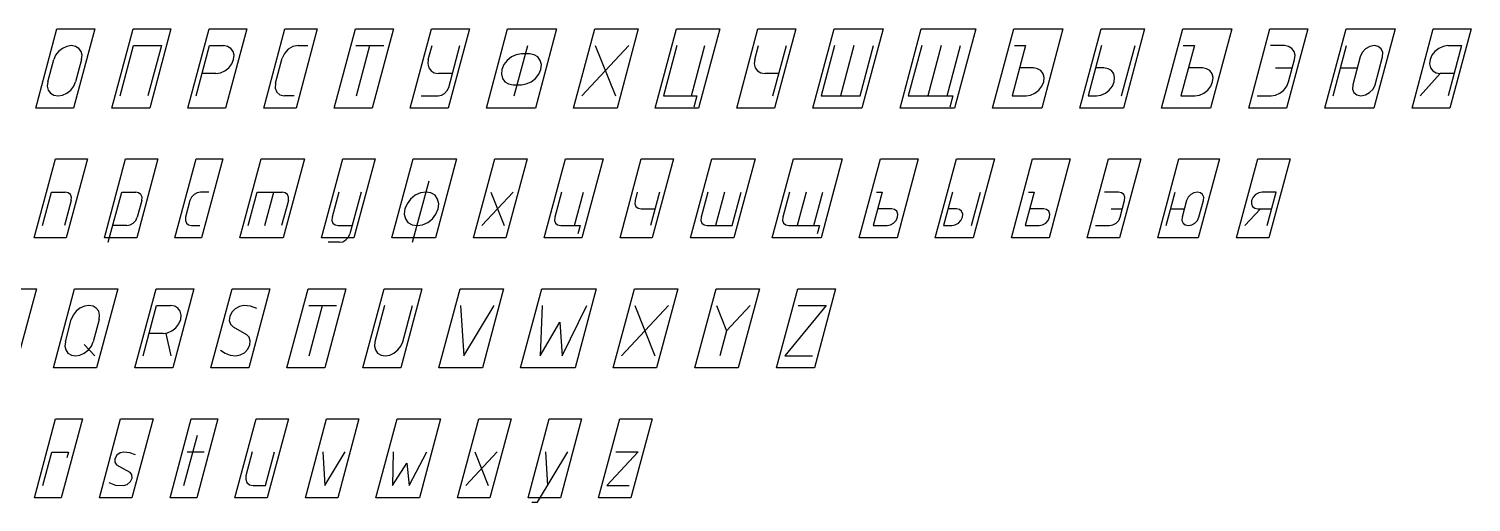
# Model space of a CAD drawing. Extents: x -1 to 358, y -93 to 9.
# Drawn here: x 157.5 to 357.9, y -56.5 to 9.3 of the extents above; entities that cross this region are included whole.
import ezdxf

# ---------------------------------------------------------------- set-up
doc = ezdxf.new("R2010")
doc.units = 0
doc.layers.get('0').update_dxf_attribs({"linetype": 'CONTINUOUS'})
for name, color, linetype in [('GOST_FRAME', 4, 'CONTINUOUS'), ('GOST_LAT_LOW', 6, 'CONTINUOUS'), ('GOST_LAT_UP', 5, 'CONTINUOUS'), ('GOST_LOWER', 1, 'CONTINUOUS'), ('GOST_UPPER', 7, 'CONTINUOUS')]:
    doc.layers.add(name, color=color, linetype=linetype)

# ---------------------------------------------------------------- blocks, each defined once
blk = doc.blocks.new('UP16')
for points in [[(6.3751, 6.7405), (6.4358, 7.3403), (6.3016, 7.8653), (5.9905, 8.2904), (5.5391, 8.5653), (4.9661, 8.6652), (4.3393, 8.5653), (3.7157, 8.2904), (3.177, 7.8653), (2.7612, 7.3403), (2.5006, 6.7405)], [(1.67, 3.6408), (2.5006, 6.7405)], [(6.3751, 6.7405), (5.5445, 3.6408)], [(1.67, 3.6408), (1.6092, 3.0408), (1.7369, 2.4909), (2.0479, 2.066), (2.5241, 1.7909), (3.0973, 1.691), (3.724, 1.7909), (4.3226, 2.066), (4.8615, 2.4909), (5.2838, 3.0408), (5.5445, 3.6408)]]:
    blk.add_lwpolyline(points)
blk = doc.blocks.new('UP17')
blk.add_lwpolyline([(1.1476, 1.691), (3.0163, 8.6652), (6.8909, 8.6652), (5.0222, 1.691)])
blk = doc.blocks.new('UP18')
for points in [[(1.1476, 1.691), (3.0163, 8.6652), (4.941, 8.6652)], [(3.9028, 4.7907), (4.5296, 4.8907), (5.1532, 5.1657), (5.6919, 5.5906), (6.1143, 6.1405), (6.3501, 6.7405), (6.4358, 7.3403), (6.3015, 7.8653), (5.9905, 8.2904), (5.5142, 8.5653), (4.941, 8.6652)], [(3.9028, 4.7907), (1.9781, 4.7907)]]:
    blk.add_lwpolyline(points)
blk = doc.blocks.new('UP19')
for points in [[(4.766, 8.6652), (4.0576, 8.5403), (3.4072, 8.1653), (2.8783, 7.5904), (2.5474, 6.9155)], [(4.766, 8.6652), (6.1159, 8.6652)], [(1.6164, 3.4407), (2.5474, 6.9155)], [(1.6164, 3.4407), (1.5856, 2.7659), (1.8131, 2.216), (2.2558, 1.816), (2.8973, 1.691)], [(4.2471, 1.691), (2.8973, 1.691)]]:
    blk.add_lwpolyline(points)
blk = doc.blocks.new('UP20')
for points in [[(3.0163, 8.6652), (6.8909, 8.6652)], [(3.0724, 1.691), (4.9411, 8.6652)]]:
    blk.add_lwpolyline(points)
blk = doc.blocks.new('UP21')
for points in [[(1.5224, 1.691), (3.8472, 1.691), (4.3239, 1.7909), (4.7659, 2.0409), (5.1163, 2.4159), (5.3369, 2.8659), (6.8908, 8.6652)], [(2.5006, 6.7405), (3.0163, 8.6652)], [(2.5006, 6.7405), (2.4397, 6.1405), (2.5673, 5.5906), (2.8785, 5.1657), (3.3296, 4.8907), (3.9028, 4.7907)], [(5.8526, 4.7907), (3.9028, 4.7907)]]:
    blk.add_lwpolyline(points)
blk = doc.blocks.new('UP22')
for points in [[(3.8721, 1.691), (5.7409, 8.6652)], [(4.8579, 7.5154), (4.1494, 7.3904), (3.4941, 7.0904), (2.8919, 6.6155), (2.4379, 6.0406), (2.1322, 5.3656), (2.0829, 4.7157), (2.2221, 4.1157), (2.5698, 3.6408), (3.0643, 3.3408), (3.7125, 3.2409), (4.8624, 3.2409), (5.5391, 3.3408), (6.2195, 3.6408), (6.8217, 4.1157), (7.2824, 4.7157), (7.5565, 5.3656), (7.6374, 6.0406), (7.4915, 6.6155), (7.1438, 7.0904), (6.6242, 7.3904), (6.0078, 7.5154), (4.8579, 7.5154)]]:
    blk.add_lwpolyline(points)
blk = doc.blocks.new('UP23')
for points in [[(7.6657, 8.6652), (1.1476, 1.691)], [(3.0163, 8.6652), (5.797, 1.691)]]:
    blk.add_lwpolyline(points)
blk = doc.blocks.new('UP24')
for points in [[(3.0163, 8.6652), (1.1476, 1.691), (5.772, 1.691), (5.3567, 0.1411)], [(5.0222, 1.691), (6.8909, 8.6652)]]:
    blk.add_lwpolyline(points)
blk = doc.blocks.new('UP25')
for points in [[(2.5006, 6.7405), (3.0163, 8.6652)], [(5.0222, 1.691), (6.8909, 8.6652)], [(2.5006, 6.7405), (2.4397, 6.1405), (2.5674, 5.5906), (2.8785, 5.1657), (3.3547, 4.8907), (3.9279, 4.7907)], [(5.8528, 4.7907), (3.9279, 4.7907)]]:
    blk.add_lwpolyline(points)
blk = doc.blocks.new('UP26')
for points in [[(3.0163, 8.6652), (1.1476, 1.691), (6.5721, 1.691), (8.4408, 8.6652)], [(5.7161, 8.6652), (3.8473, 1.691)]]:
    blk.add_lwpolyline(points)
blk = doc.blocks.new('UP27')
for points in [[(3.0163, 8.6652), (1.1476, 1.691), (6.547, 1.691), (8.4157, 8.6652)], [(5.7159, 8.6652), (3.8472, 1.691)], [(6.547, 1.691), (7.3219, 1.691), (6.9066, 0.1411)]]:
    blk.add_lwpolyline(points)
blk = doc.blocks.new('UP28')
blk.add_lwpolyline([(3.0163, 8.6652), (4.566, 8.6652), (2.6973, 1.691), (4.6471, 1.691), (5.2489, 1.7909), (5.8725, 2.066), (6.4112, 2.4909), (6.8336, 3.0408), (7.0944, 3.6408), (7.1552, 4.2408), (7.0208, 4.7656), (6.7098, 5.1907), (6.2335, 5.4655), (5.6853, 5.5656), (3.7355, 5.5656)])
blk = doc.blocks.new('UP29')
for points in [[(3.0163, 8.6652), (1.1476, 1.691), (2.2975, 1.691), (2.9241, 1.7909), (3.5477, 2.066), (4.0866, 2.4909), (4.5089, 3.0408), (4.7696, 3.6408), (4.8304, 4.2408), (4.6961, 4.7656), (4.385, 5.1907), (3.9087, 5.4655), (3.3357, 5.5656), (2.1858, 5.5656)], [(5.797, 1.691), (7.6657, 8.6652)]]:
    blk.add_lwpolyline(points)
blk = doc.blocks.new('UP30')
blk.add_lwpolyline([(3.0163, 8.6652), (4.5661, 8.6652), (2.6974, 1.691), (4.6472, 1.691), (5.2738, 1.7909), (5.8725, 2.066), (6.4112, 2.4909), (6.8336, 3.0408), (7.0944, 3.6408), (7.1552, 4.2408), (7.0208, 4.7656), (6.7098, 5.1907), (6.2584, 5.4655), (5.6854, 5.5656), (3.7356, 5.5656)])
blk = doc.blocks.new('UP31')
for points in [[(1.1476, 1.691), (3.0973, 1.691), (3.699, 1.7909), (4.3226, 2.066), (4.8615, 2.4909), (5.2838, 3.0408), (5.5446, 3.6408), (6.3752, 6.7405), (6.4358, 7.3403), (6.3016, 7.8653), (5.9905, 8.2904), (5.5142, 8.5653), (4.9661, 8.6652), (3.0163, 8.6652)], [(3.7356, 5.5656), (6.0604, 5.5656)]]:
    blk.add_lwpolyline(points)
blk = doc.blocks.new('UP32')
for points in [[(1.1476, 1.691), (3.0163, 8.6652)], [(4.9258, 7.1153), (3.8876, 3.2409), (3.8268, 2.6409), (4.0429, 2.141), (4.4557, 1.816), (5.0222, 1.691), (5.6306, 1.816), (6.2177, 2.141), (6.7015, 2.6409), (6.9873, 3.2409), (8.0255, 7.1153), (8.0612, 7.7153), (7.8453, 8.2154), (7.4324, 8.5403), (6.8909, 8.6652), (6.2575, 8.5403), (5.6705, 8.2154), (5.1865, 7.7153), (4.9258, 7.1153)], [(2.1858, 5.5656), (4.5106, 5.5656)]]:
    blk.add_lwpolyline(points)
blk = doc.blocks.new('UP33')
for points in [[(4.9661, 8.6652), (4.3395, 8.5653), (3.7159, 8.2904), (3.177, 7.8653), (2.7614, 7.3403), (2.5006, 6.7405), (2.4399, 6.1405), (2.5674, 5.5906), (2.8786, 5.1657), (3.3549, 4.8907), (3.9279, 4.7907)], [(4.9661, 8.6652), (6.8909, 8.6652), (5.0222, 1.691)], [(1.1476, 1.691), (3.9279, 4.7907)], [(5.8528, 4.7907), (3.9279, 4.7907)]]:
    blk.add_lwpolyline(points)
blk = doc.blocks.new('LO17')
for points in [[(1.1583, 1.7311), (2.4041, 6.3806), (4.329, 6.3806)], [(5.1639, 5.2057), (5.2097, 5.6557), (5.06, 6.0307), (4.752, 6.2806), (4.329, 6.3806)], [(5.1639, 5.2057), (4.2329, 1.7311)]]:
    blk.add_lwpolyline(points)
blk = doc.blocks.new('LO18')
for points in [[(0.5354, -0.5937), (2.4041, 6.3806), (4.3539, 6.3806)], [(5.189, 5.2057), (5.2346, 5.6557), (5.06, 6.0307), (4.7522, 6.2806), (4.3539, 6.3806)], [(5.189, 5.2057), (4.5661, 2.881)], [(3.1081, 1.7311), (3.5532, 1.8061), (3.995, 2.0561), (4.3706, 2.4311), (4.5661, 2.881)], [(3.1081, 1.7311), (1.1583, 1.7311)]]:
    blk.add_lwpolyline(points)
blk = doc.blocks.new('LO19')
blk.add_lwpolyline([(4.7287, 6.3806), (3.5539, 6.3806), (3.1022, 6.2806), (2.6603, 6.0307), (2.3098, 5.6557), (2.0893, 5.2057), (1.4664, 2.881), (1.4458, 2.4311), (1.5953, 2.0561), (1.9033, 1.8061), (2.3081, 1.7311), (3.4829, 1.7311)])
blk = doc.blocks.new('LO20')
for points in [[(1.1583, 1.7311), (2.4041, 6.3806), (5.8788, 6.3806)], [(3.4831, 1.7311), (4.7289, 6.3806)], [(6.7389, 5.2057), (6.7594, 5.6557), (6.6099, 6.0307), (6.3019, 6.2806), (5.8788, 6.3806)], [(6.7389, 5.2057), (5.8079, 1.7311)]]:
    blk.add_lwpolyline(points)
blk = doc.blocks.new('LO21')
for points in [[(2.4041, 6.3806), (1.4664, 2.881), (1.446, 2.4311), (1.5954, 2.0561), (1.9034, 1.8061), (2.3332, 1.7311), (4.258, 1.7311)], [(5.5038, 6.3806), (3.9432, 0.5563)], [(2.4852, -0.5937), (2.9553, -0.5187), (3.3972, -0.2687), (3.7476, 0.1063), (3.9432, 0.5563)], [(2.4852, -0.5937), (0.9353, -0.5937)]]:
    blk.add_lwpolyline(points)
blk = doc.blocks.new('LO22')
for points in [[(6.4307, 4.0559), (6.4933, 4.7558), (6.3423, 5.4057), (5.9831, 5.9307), (5.4203, 6.2557), (4.7287, 6.3806), (3.9704, 6.2557), (3.2335, 5.9307), (2.5927, 5.4057), (2.0937, 4.7558), (1.7812, 4.0559), (1.7119, 3.3309), (1.8627, 2.681), (2.222, 2.156), (2.7848, 1.8311), (3.4829, 1.7311), (4.2348, 1.8311), (4.9717, 2.156), (5.6123, 2.681), (6.1115, 3.3309), (6.4307, 4.0559)], [(2.86, -0.5937), (5.144, 7.9304)]]:
    blk.add_lwpolyline(points)
blk = doc.blocks.new('LO23')
for points in [[(1.1583, 1.7311), (5.5038, 6.3806)], [(2.4041, 6.3806), (4.258, 1.7311)]]:
    blk.add_lwpolyline(points)
blk = doc.blocks.new('LO24')
for points in [[(2.4041, 6.3806), (1.4664, 2.881), (1.4208, 2.4311), (1.5705, 2.0561), (1.8783, 1.8061), (2.3082, 1.7311), (4.2331, 1.7311), (5.4789, 6.3806)], [(4.2331, 1.7311), (5.008, 1.7311), (4.6932, 0.5563)]]:
    blk.add_lwpolyline(points)
blk = doc.blocks.new('LO25')
for points in [[(2.4041, 6.3806), (2.0893, 5.2057), (2.0687, 4.7558), (2.2182, 4.3809), (2.5262, 4.1309), (2.9561, 4.0559), (4.8808, 4.0559)], [(5.5037, 6.3806), (4.2579, 1.7311)]]:
    blk.add_lwpolyline(points)
blk = doc.blocks.new('LO26')
for points in [[(2.4041, 6.3806), (1.4664, 2.881), (1.4208, 2.4311), (1.5953, 2.0561), (1.9033, 1.8061), (2.3082, 1.7311), (5.8079, 1.7311), (7.0537, 6.3806)], [(4.7289, 6.3806), (3.4831, 1.7311)]]:
    blk.add_lwpolyline(points)
blk = doc.blocks.new('LO27')
for points in [[(2.4041, 6.3806), (1.4664, 2.881), (1.4208, 2.4311), (1.5703, 2.0561), (1.8783, 1.8061), (2.3082, 1.7311), (5.7829, 1.7311), (7.0287, 6.3806)], [(4.704, 6.3806), (3.4581, 1.7311)], [(5.7829, 1.7311), (6.5577, 1.7311), (6.2429, 0.5563)]]:
    blk.add_lwpolyline(points)
blk = doc.blocks.new('LO28')
blk.add_lwpolyline([(2.4041, 6.3806), (3.179, 6.3806), (1.9332, 1.7311), (3.883, 1.7311), (4.3282, 1.8061), (4.77, 2.0561), (5.1206, 2.4311), (5.3411, 2.881), (5.3617, 3.3309), (5.212, 3.7059), (4.9042, 3.9558), (4.506, 4.0559), (2.5562, 4.0559)])
blk = doc.blocks.new('LO29')
for points in [[(2.4041, 6.3806), (1.1583, 1.7311), (2.3081, 1.7311), (2.7782, 1.8061), (3.2201, 2.0561), (3.5705, 2.4311), (3.7911, 2.881), (3.8116, 3.3309), (3.6622, 3.7059), (3.3542, 3.9558), (2.931, 4.0559), (1.7812, 4.0559)], [(5.0328, 1.7311), (6.2786, 6.3806)]]:
    blk.add_lwpolyline(points)
blk = doc.blocks.new('LO30')
blk.add_lwpolyline([(2.4041, 6.3806), (3.179, 6.3806), (1.9332, 1.7311), (3.8581, 1.7311), (4.328, 1.8061), (4.77, 2.0561), (5.1204, 2.4311), (5.316, 2.881), (5.3615, 3.3309), (5.212, 3.7059), (4.904, 3.9558), (4.481, 4.0559), (2.5562, 4.0559)])
blk = doc.blocks.new('LO31')
for points in [[(1.1583, 1.7311), (3.1081, 1.7311), (3.5531, 1.8061), (4.0202, 2.0561), (4.3706, 2.4311), (4.5661, 2.881), (5.189, 5.2057), (5.2346, 5.6557), (5.0851, 6.0307), (4.752, 6.2806), (4.3539, 6.3806), (2.4041, 6.3806)], [(3.3311, 4.0559), (4.881, 4.0559)]]:
    blk.add_lwpolyline(points)
blk = doc.blocks.new('LO32')
for points in [[(1.1583, 1.7311), (2.4041, 6.3806)], [(4.014, 5.2057), (3.3911, 2.881), (3.3705, 2.4311), (3.5201, 2.0561), (3.828, 1.8061), (4.2579, 1.7311), (4.728, 1.8061), (5.1699, 2.0561), (5.5203, 2.4311), (5.7159, 2.881), (6.3388, 5.2057), (6.3844, 5.6557), (6.2349, 6.0307), (5.9269, 6.2806), (5.5037, 6.3806), (5.0269, 6.2806), (4.5851, 6.0307), (4.2345, 5.6557), (4.014, 5.2057)], [(1.7812, 4.0559), (3.7059, 4.0559)]]:
    blk.add_lwpolyline(points)
blk = doc.blocks.new('LO33')
for points in [[(4.2579, 1.7311), (5.5037, 6.3806), (3.579, 6.3806), (3.1022, 6.2806), (2.6603, 6.0307), (2.3098, 5.6557), (2.0893, 5.2057), (2.0687, 4.7558), (2.2182, 4.3809), (2.5262, 4.1309), (2.9561, 4.0559), (4.8808, 4.0559)], [(1.1583, 1.7311), (3.3311, 4.0559)]]:
    blk.add_lwpolyline(points)
blk = doc.blocks.new('LU17')
for points in [[(6.3448, 6.7207), (6.4306, 7.3207), (6.3029, 7.8706), (5.9669, 8.2955), (5.5156, 8.5705), (4.9424, 8.6705), (4.3158, 8.5705), (3.692, 8.2955), (3.1533, 7.8706), (2.731, 7.3207), (2.4953, 6.7207)], [(1.6647, 3.621), (2.4953, 6.7207)], [(6.3448, 6.7207), (5.5142, 3.621)], [(1.6647, 3.621), (1.579, 3.0211), (1.7132, 2.4961), (2.0242, 2.0713), (2.5006, 1.7962), (3.0737, 1.6963), (3.7004, 1.7962), (4.2991, 2.0713), (4.8628, 2.4961), (5.2785, 3.0211), (5.5142, 3.621)], [(4.2639, 3.2461), (5.7734, 1.6963)]]:
    blk.add_lwpolyline(points)
blk = doc.blocks.new('LU18')
for points in [[(1.149, 1.6963), (3.0177, 8.6705), (4.9675, 8.6705)], [(3.9293, 4.7958), (4.5559, 4.8959), (5.1546, 5.1708), (5.6934, 5.5959), (6.109, 6.1207), (6.3697, 6.7207), (6.4306, 7.3207), (6.3029, 7.8706), (5.9918, 8.2955), (5.5405, 8.5705), (4.9675, 8.6705)], [(3.9293, 4.7958), (1.9795, 4.7958)], [(4.3041, 4.7958), (5.0235, 1.6963)]]:
    blk.add_lwpolyline(points)
blk = doc.blocks.new('LU19')
for points in [[(6.3851, 8.2705), (5.5156, 8.5705), (4.5676, 8.6705), (3.959, 8.5454), (3.3721, 8.2205), (2.8949, 7.7456), (2.6158, 7.1707), (2.5367, 6.5956), (2.7028, 6.0957), (3.0772, 5.7208), (4.964, 4.6458)], [(3.4738, 1.6963), (4.0821, 1.8212), (4.6624, 2.1211), (5.1214, 2.6212), (5.4255, 3.1961), (5.4794, 3.771), (5.3134, 4.271), (4.964, 4.6458)], [(1.3566, 2.4712), (1.9743, 2.0713), (2.6756, 1.7962), (3.4738, 1.6963)]]:
    blk.add_lwpolyline(points)
blk = doc.blocks.new('LU20')
for points in [[(3.0177, 8.6705), (6.8674, 8.6705)], [(3.0738, 1.6963), (4.9425, 8.6705)]]:
    blk.add_lwpolyline(points)
blk = doc.blocks.new('LU21')
blk.add_lwpolyline([(3.0177, 8.6705), (1.6647, 3.621), (1.6041, 3.0211), (1.7383, 2.4961), (2.0495, 2.0713), (2.5257, 1.7962), (3.0988, 1.6963), (3.7255, 1.7962), (4.3242, 2.0713), (4.8629, 2.4961), (5.2787, 3.0211), (5.5393, 3.621), (6.8923, 8.6705)])
blk = doc.blocks.new('LU22')
blk.add_lwpolyline([(3.0177, 8.6705), (3.4738, 1.6963), (7.6671, 8.6705)])
blk = doc.blocks.new('LU23')
blk.add_lwpolyline([(3.0177, 8.6705), (2.6988, 1.6963), (5.4694, 6.3457), (5.7734, 1.6963), (9.192, 8.6705)])
blk = doc.blocks.new('LU24')
for points in [[(7.6671, 8.6705), (1.149, 1.6963)], [(3.0177, 8.6705), (5.7984, 1.6963)]]:
    blk.add_lwpolyline(points)
blk = doc.blocks.new('LU25')
for points in [[(3.0177, 8.6705), (4.4048, 5.1708), (7.6673, 8.6705)], [(4.4048, 5.1708), (3.4738, 1.6963)]]:
    blk.add_lwpolyline(points)
blk = doc.blocks.new('LU26')
blk.add_lwpolyline([(3.0177, 8.6705), (6.8923, 8.6705), (1.149, 1.6963), (5.0236, 1.6963)])
blk = doc.blocks.new('LL18')
blk.add_lwpolyline([(1.153, 1.7113), (2.3988, 6.3609), (4.7235, 6.3609), (4.5158, 5.5859)])
blk = doc.blocks.new('LL19')
for points in [[(5.0231, 5.9859), (4.2468, 6.2608), (3.3988, 6.3609), (2.8719, 6.2608), (2.4349, 5.9358), (2.151, 5.4359), (2.1486, 4.961), (2.4049, 4.611), (4.255, 3.5861)], [(1.3168, 2.1363), (2.248, 1.7863), (3.3345, 1.7364)], [(3.3345, 1.7364), (3.8745, 1.8862), (4.3251, 2.2612), (4.559, 2.7613), (4.5363, 3.2362), (4.255, 3.5861)]]:
    blk.add_lwpolyline(points)
blk = doc.blocks.new('LL20')
for points in [[(1.9346, 1.7364), (3.8034, 8.7106)], [(2.4055, 6.3858), (4.7303, 6.3858)]]:
    blk.add_lwpolyline(points)
blk = doc.blocks.new('LL21')
blk.add_lwpolyline([(2.4055, 6.3858), (1.5214, 3.0862), (1.5125, 2.5862), (1.6668, 2.1363), (2.0364, 1.8363), (2.5346, 1.7364), (4.2594, 1.7364), (5.5052, 6.3858)])
blk = doc.blocks.new('LL22')
blk.add_lwpolyline([(2.4055, 6.3858), (2.7094, 1.7364), (5.5051, 6.3858)])
blk = doc.blocks.new('LL23')
blk.add_lwpolyline([(2.4055, 6.3858), (2.3096, 1.7364), (4.315, 4.836), (4.6344, 1.7364), (7.0551, 6.3858)])
blk = doc.blocks.new('LL24')
for points in [[(1.1597, 1.7364), (5.5052, 6.3858)], [(2.4055, 6.3858), (4.2594, 1.7364)]]:
    blk.add_lwpolyline(points)
blk = doc.blocks.new('LL25')
for points in [[(0.5368, -0.5884), (1.3116, -0.5884), (5.5051, 6.3858)], [(2.4055, 6.3858), (2.7094, 1.7364)]]:
    blk.add_lwpolyline(points)
blk = doc.blocks.new('LL26')
blk.add_lwpolyline([(2.4055, 6.3858), (5.5052, 6.3858), (1.1597, 1.7364), (4.2594, 1.7364)])

msp = doc.modelspace()

# ---------------------------------------------------------------- linework, layer by layer
at = {"layer": 'GOST_FRAME'}
for points in [[(161.4235, 9.2788), (166.6869, 9.2788), (163.7395, -1.7212), (158.4761, -1.7212)], [(171.9925, 9.2788), (177.256, 9.2788), (174.3086, -1.7212), (169.045, -1.7212)], [(182.5616, 9.2788), (187.8, 9.2788), (184.8526, -1.7212), (179.6141, -1.7212)], [(193.1056, 9.2788), (197.594, 9.2788), (194.6466, -1.7212), (190.1581, -1.7212)], [(202.8996, 9.2788), (208.1631, 9.2788), (205.2157, -1.7212), (199.9521, -1.7212)], [(213.4687, 9.2788), (218.7321, 9.2788), (215.7846, -1.7212), (210.5212, -1.7212)], [(224.0376, 9.2788), (230.8509, 9.2788), (227.9034, -1.7212), (221.0902, -1.7212)], [(236.1564, 9.2788), (242.1948, 9.2788), (239.2473, -1.7212), (233.209, -1.7212)], [(247.5003, 9.2788), (253.5137, 9.2788), (250.5663, -1.7212), (244.5529, -1.7212)], [(258.8192, 9.2788), (264.0828, 9.2788), (261.1354, -1.7212), (255.8718, -1.7212)], [(269.3883, 9.2788), (276.2018, 9.2788), (273.2543, -1.7212), (266.4409, -1.7212)], [(281.5073, 9.2788), (289.0705, 9.2788), (286.1231, -1.7212), (278.5599, -1.7212)], [(294.3761, 9.2788), (301.1893, 9.2788), (298.2419, -1.7212), (291.4287, -1.7212)], [(306.4949, 9.2788), (312.5332, 9.2788), (309.5858, -1.7212), (303.5475, -1.7212)], [(317.8388, 9.2788), (324.652, 9.2788), (321.7046, -1.7212), (314.8913, -1.7212)], [(329.9576, 9.2788), (335.2211, 9.2788), (332.2737, -1.7212), (327.0101, -1.7212)], [(340.5267, 9.2788), (347.3401, 9.2788), (344.3927, -1.7212), (337.5792, -1.7212)], [(352.6456, 9.2788), (357.9092, 9.2788), (354.9618, -1.7212), (349.6982, -1.7212)], [(161.2002, -8.7756), (165.6637, -8.7756), (162.7162, -19.7756), (158.2527, -19.7756)], [(170.9692, -8.7756), (175.4579, -8.7756), (172.5104, -19.7756), (168.0218, -19.7756)], [(180.7634, -8.7756), (184.4769, -8.7756), (181.5295, -19.7756), (177.816, -19.7756)], [(189.7825, -8.7756), (195.821, -8.7756), (192.8735, -19.7756), (186.835, -19.7756)], [(201.1265, -8.7756), (205.6151, -8.7756), (202.6677, -19.7756), (198.1791, -19.7756)], [(210.9207, -8.7756), (216.959, -8.7756), (214.0116, -19.7756), (207.9732, -19.7756)], [(222.2646, -8.7756), (226.7532, -8.7756), (223.8057, -19.7756), (219.3171, -19.7756)], [(232.0587, -8.7756), (237.2973, -8.7756), (234.3499, -19.7756), (229.1113, -19.7756)], [(242.6029, -8.7756), (247.0914, -8.7756), (244.1439, -19.7756), (239.6554, -19.7756)], [(252.3969, -8.7756), (258.4354, -8.7756), (255.4879, -19.7756), (249.4495, -19.7756)], [(263.7409, -8.7756), (270.5292, -8.7756), (267.5818, -19.7756), (260.7935, -19.7756)], [(275.8348, -8.7756), (281.0983, -8.7756), (278.1509, -19.7756), (272.8874, -19.7756)], [(286.4039, -8.7756), (291.6673, -8.7756), (288.7198, -19.7756), (283.4565, -19.7756)], [(296.9728, -8.7756), (302.2113, -8.7756), (299.2638, -19.7756), (294.0254, -19.7756)], [(307.5168, -8.7756), (312.0055, -8.7756), (309.058, -19.7756), (304.5694, -19.7756)], [(317.311, -8.7756), (322.9494, -8.7756), (320.002, -19.7756), (314.3636, -19.7756)], [(328.2549, -8.7756), (332.7434, -8.7756), (329.796, -19.7756), (325.3075, -19.7756)], [(153.3031, -26.83), (158.5667, -26.83), (155.6192, -37.83), (150.3557, -37.83)], [(163.8722, -26.83), (169.8856, -26.83), (166.9381, -37.83), (160.9248, -37.83)], [(175.1911, -26.83), (180.4545, -26.83), (177.5071, -37.83), (172.2437, -37.83)], [(185.7601, -26.83), (191.0236, -26.83), (188.0762, -37.83), (182.8126, -37.83)], [(196.3292, -26.83), (201.5678, -26.83), (198.6203, -37.83), (193.3817, -37.83)], [(206.8733, -26.83), (212.1369, -26.83), (209.1894, -37.83), (203.9259, -37.83)], [(217.4424, -26.83), (223.4808, -26.83), (220.5333, -37.83), (214.495, -37.83)], [(228.7863, -26.83), (236.3496, -26.83), (233.4021, -37.83), (225.8389, -37.83)], [(241.6551, -26.83), (247.6934, -26.83), (244.746, -37.83), (238.7077, -37.83)], [(252.999, -26.83), (259.0375, -26.83), (256.09, -37.83), (250.0515, -37.83)], [(264.343, -26.83), (269.6066, -26.83), (266.6591, -37.83), (261.3956, -37.83)], [(161.2429, -44.8844), (164.9564, -44.8844), (162.009, -55.8844), (158.2954, -55.8844)], [(170.2619, -44.8844), (174.7755, -44.8844), (171.8281, -55.8844), (167.3145, -55.8844)], [(180.0811, -44.8844), (183.7948, -44.8844), (180.8473, -55.8844), (177.1336, -55.8844)], [(189.1003, -44.8844), (193.5889, -44.8844), (190.6415, -55.8844), (186.1529, -55.8844)], [(198.8945, -44.8844), (203.3829, -44.8844), (200.4355, -55.8844), (195.947, -55.8844)], [(208.6885, -44.8844), (214.727, -44.8844), (211.7795, -55.8844), (205.741, -55.8844)], [(220.0325, -44.8844), (224.5211, -44.8844), (221.5737, -55.8844), (217.0851, -55.8844)], [(229.8267, -44.8844), (234.3152, -44.8844), (231.3677, -55.8844), (226.8792, -55.8844)], [(239.6207, -44.8844), (244.1093, -44.8844), (241.1619, -55.8844), (236.6733, -55.8844)]]:
    msp.add_lwpolyline(points, close=True, dxfattribs=at)

# ---------------------------------------------------------------- block references
at = {"layer": 'GOST_LAT_LOW'}
for name, p in [('LL20', (177.1336, -55.8844)), ('LL18', (158.2954, -55.8844)), ('LL19', (167.3145, -55.8844)), ('LL21', (186.1529, -55.8844)), ('LL22', (195.947, -55.8844)), ('LL23', (205.741, -55.8844)), ('LL24', (217.0851, -55.8844)), ('LL25', (226.8792, -55.8844)), ('LL26', (236.6733, -55.8844))]:
    msp.add_blockref(name, p, dxfattribs=at)
at = {"layer": 'GOST_LAT_UP'}
for name, p in [('LU17', (160.9248, -37.83)), ('LU18', (172.2437, -37.83)), ('LU19', (182.8126, -37.83)), ('LU20', (193.3817, -37.83)), ('LU21', (203.9259, -37.83)), ('LU22', (214.495, -37.83)), ('LU23', (225.8389, -37.83)), ('LU24', (238.7077, -37.83)), ('LU25', (250.0515, -37.83)), ('LU26', (261.3956, -37.83))]:
    msp.add_blockref(name, p, dxfattribs=at)
at = {"layer": 'GOST_LOWER'}
for name, p in [('LO22', (207.9732, -19.7756)), ('LO17', (158.2527, -19.7756)), ('LO18', (168.0218, -19.7756)), ('LO19', (177.816, -19.7756)), ('LO20', (186.835, -19.7756)), ('LO21', (198.1791, -19.7756)), ('LO23', (219.3171, -19.7756)), ('LO24', (229.1113, -19.7756)), ('LO25', (239.6554, -19.7756)), ('LO26', (249.4495, -19.7756)), ('LO27', (260.7935, -19.7756)), ('LO28', (272.8874, -19.7756)), ('LO29', (283.4565, -19.7756)), ('LO30', (294.0254, -19.7756)), ('LO31', (304.5694, -19.7756)), ('LO32', (314.3636, -19.7756)), ('LO33', (325.3075, -19.7756))]:
    msp.add_blockref(name, p, dxfattribs=at)
at = {"layer": 'GOST_UPPER'}
for name, p in [('UP16', (158.4761, -1.7212)), ('UP17', (169.045, -1.7212)), ('UP18', (179.6141, -1.7212)), ('UP19', (190.1581, -1.7212)), ('UP20', (199.9521, -1.7212)), ('UP21', (210.5212, -1.7212)), ('UP22', (221.0902, -1.7212)), ('UP23', (233.209, -1.7212)), ('UP24', (244.5529, -1.7212)), ('UP25', (255.8718, -1.7212)), ('UP26', (266.4409, -1.7212)), ('UP27', (278.5599, -1.7212)), ('UP28', (291.4287, -1.7212)), ('UP29', (303.5475, -1.7212)), ('UP30', (314.8913, -1.7212)), ('UP31', (327.0101, -1.7212)), ('UP32', (337.5792, -1.7212)), ('UP33', (349.6982, -1.7212))]:
    msp.add_blockref(name, p, dxfattribs=at)

doc.saveas('drawing.dxf')
